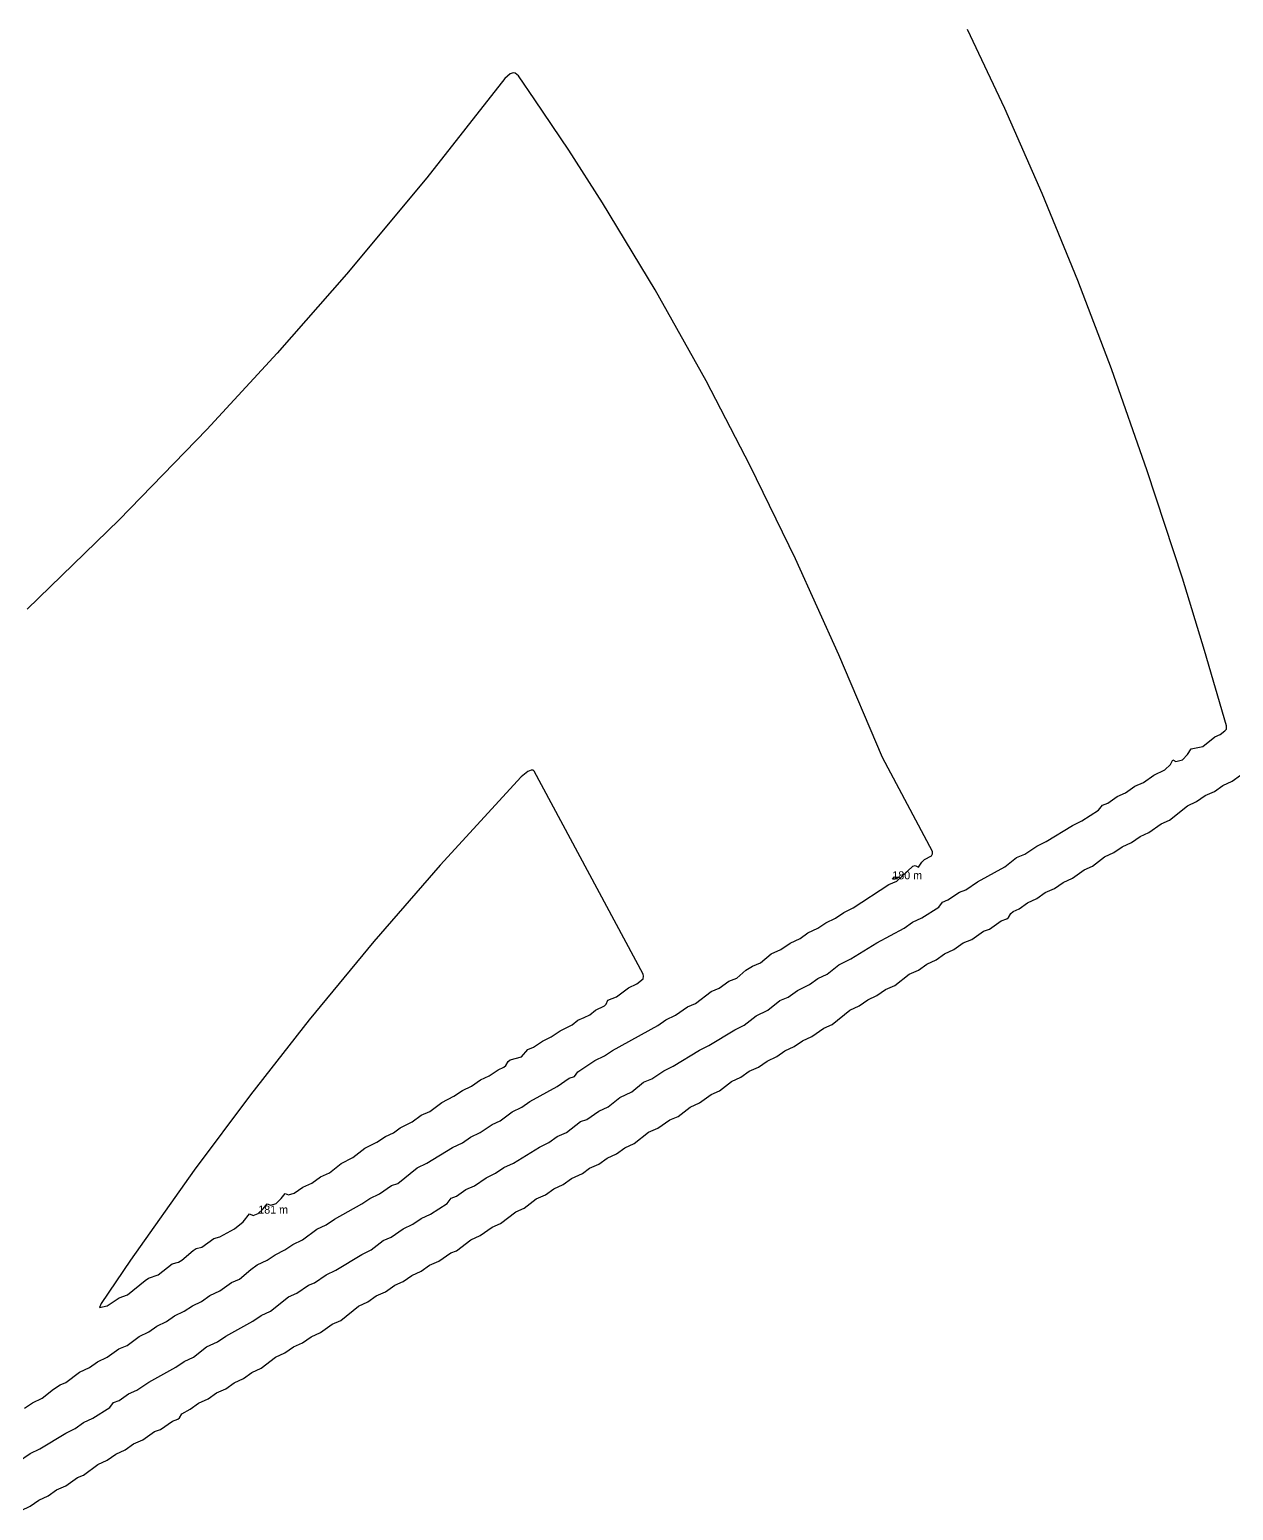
# Model space of a CAD drawing. Header units: metres. Extents: x 248249 to 248387, y 6238853 to 6238972.
# Drawn here: x 248287.63 to 248314.9, y 6238938.2 to 6238971.76 of the extents above; entities that cross this region are included whole.
import ezdxf

# ---------------------------------------------------------------- set-up
doc = ezdxf.new("R2010")
doc.units = ezdxf.units.M
doc.header["$MEASUREMENT"] = 0
for name, color, linetype in [('Contour_Line_Intermediate', 7, 'Continuous'), ('Contour_Line_Major', 7, 'Continuous'), ('FeatureAttribs', 7, 'Continuous')]:
    doc.layers.add(name, color=color, linetype=linetype)

# ---------------------------------------------------------------- blocks, each defined once
blk = doc.blocks.new('FEATURE')

msp = doc.modelspace()

# ---------------------------------------------------------------- linework, layer by layer
at = {"layer": 'Contour_Line_Intermediate', "color": 36, "true_color": 0x804000}
for points in [[(248287.378, 6238939.307, 179), (248287.644, 6238939.49, 179), (248287.857, 6238939.595, 179), (248288.449, 6238939.954, 179), (248288.661, 6238940.059, 179), (248288.852, 6238940.191, 179), (248289.063, 6238940.291, 179), (248289.447, 6238940.532, 179), (248289.532, 6238940.649, 179), (248289.656, 6238940.695, 179), (248289.869, 6238940.845, 179), (248290.059, 6238940.928, 179), (248290.327, 6238941.109, 179), (248290.943, 6238941.446, 179), (248291.132, 6238941.579, 179), (248291.344, 6238941.678, 179), (248291.638, 6238941.906, 179), (248291.882, 6238942.025, 179), (248292.071, 6238942.151, 179), (248292.686, 6238942.488, 179), (248292.876, 6238942.622, 179), (248293.088, 6238942.72, 179), (248293.492, 6238943.043, 179), (248293.681, 6238943.125, 179), (248293.949, 6238943.305, 179), (248294.083, 6238943.357, 179), (248294.351, 6238943.54, 179), (248294.565, 6238943.645, 179), (248295.156, 6238944.002, 179), (248295.369, 6238944.107, 179), (248295.639, 6238944.315, 179), (248295.822, 6238944.392, 179), (248296.095, 6238944.58, 179), (248296.309, 6238944.686, 179), (248296.498, 6238944.819, 179), (248296.71, 6238944.918, 179), (248297.092, 6238945.16, 179), (248297.178, 6238945.275, 179), (248297.302, 6238945.322, 179), (248297.515, 6238945.473, 179), (248297.705, 6238945.554, 179), (248297.973, 6238945.737, 179), (248298.187, 6238945.842, 179), (248298.376, 6238945.97, 179), (248298.59, 6238946.074, 179), (248299.181, 6238946.431, 179), (248299.394, 6238946.537, 179), (248299.583, 6238946.671, 179), (248299.795, 6238946.769, 179), (248300.109, 6238947.011, 179), (248300.257, 6238947.057, 179), (248300.522, 6238947.248, 179), (248300.735, 6238947.347, 179), (248301.004, 6238947.555, 179), (248301.271, 6238947.687, 179), (248301.54, 6238947.903, 179), (248301.73, 6238947.983, 179), (248301.998, 6238948.166, 179), (248302.212, 6238948.271, 179), (248302.803, 6238948.631, 179), (248303.016, 6238948.735, 179), (248303.608, 6238949.093, 179), (248303.82, 6238949.198, 179), (248304.089, 6238949.409, 179), (248304.356, 6238949.537, 179), (248304.627, 6238949.753, 179), (248304.815, 6238949.834, 179), (248305.029, 6238949.984, 179), (248305.296, 6238950.116, 179), (248305.485, 6238950.256, 179), (248305.7, 6238950.354, 179), (248305.967, 6238950.563, 179), (248306.237, 6238950.701, 179), (248306.827, 6238951.061, 179), (248307.441, 6238951.396, 179), (248307.632, 6238951.528, 179), (248307.845, 6238951.627, 179), (248308.226, 6238951.869, 179), (248308.313, 6238951.986, 179), (248308.436, 6238952.034, 179), (248308.696, 6238952.211, 179), (248308.841, 6238952.265, 179), (248309.108, 6238952.448, 179), (248309.724, 6238952.784, 179), (248309.992, 6238952.993, 179), (248310.181, 6238953.069, 179), (248310.449, 6238953.257, 179), (248310.663, 6238953.362, 179), (248311.254, 6238953.723, 179), (248311.467, 6238953.826, 179), (248311.85, 6238954.068, 179), (248311.935, 6238954.183, 179), (248312.058, 6238954.229, 179), (248312.272, 6238954.381, 179), (248312.461, 6238954.463, 179), (248312.673, 6238954.613, 179), (248312.863, 6238954.696, 179), (248313.101, 6238954.863, 179), (248313.347, 6238954.981, 179), (248313.475, 6238955.102, 179), (248313.534, 6238955.213, 179), (248313.601, 6238955.17, 179), (248313.748, 6238955.213, 179), (248313.866, 6238955.327, 179), (248313.947, 6238955.461, 179), (248314.212, 6238955.51, 179), (248314.479, 6238955.729, 179), (248314.607, 6238955.786, 179), (248314.713, 6238955.87, 179), (248314.744, 6238955.907, 179), (248314.746, 6238955.978, 179), (248314.248, 6238957.689, 179), (248313.748, 6238959.325, 179), (248312.953, 6238961.76, 179), (248312.139, 6238964.069, 179), (248311.377, 6238966.072, 179), (248310.573, 6238968.041, 179), (248309.726, 6238969.97, 179), (248308.88, 6238971.756, 179)], [(248300.191, 6238949.374, 181), (248300.319, 6238949.435, 181), (248300.45, 6238949.536, 181), (248300.651, 6238949.633, 181), (248300.694, 6238949.67, 181), (248300.733, 6238949.762, 181), (248300.928, 6238949.837, 181), (248301.198, 6238950.042, 181), (248301.388, 6238950.137, 181), (248301.528, 6238950.251, 181), (248301.541, 6238950.306, 181), (248301.529, 6238950.354, 181), (248299.063, 6238954.955, 181), (248299.039, 6238954.975, 181), (248298.996, 6238954.972, 181), (248298.918, 6238954.945, 181), (248298.766, 6238954.827, 181), (248296.928, 6238952.823, 181), (248295.431, 6238951.096, 181), (248293.965, 6238949.316, 181), (248292.635, 6238947.62, 181), (248291.359, 6238945.911, 181), (248289.914, 6238943.874, 181), (248289.246, 6238942.893, 181), (248289.211, 6238942.801, 181), (248289.389, 6238942.837, 181), (248289.655, 6238943.018, 181), (248289.843, 6238943.088, 181), (248290.25, 6238943.413, 181), (248290.325, 6238943.464, 181), (248290.538, 6238943.539, 181), (248290.862, 6238943.788, 181), (248291.001, 6238943.829, 181), (248291.077, 6238943.872, 181), (248291.336, 6238944.095, 181), (248291.399, 6238944.134, 181), (248291.534, 6238944.17, 181), (248291.802, 6238944.364, 181), (248291.941, 6238944.403, 181), (248292.274, 6238944.58, 181), (248292.47, 6238944.743, 181), (248292.607, 6238944.921, 181), (248292.691, 6238944.888, 181), (248292.809, 6238944.927, 181), (248292.922, 6238945.035, 181), (248293.01, 6238945.152, 181), (248293.097, 6238945.121, 181), (248293.213, 6238945.16, 181), (248293.331, 6238945.269, 181), (248293.416, 6238945.384, 181), (248293.496, 6238945.352, 181), (248293.619, 6238945.388, 181), (248293.816, 6238945.525, 181), (248294.02, 6238945.619, 181), (248294.218, 6238945.76, 181), (248294.42, 6238945.853, 181), (248294.69, 6238946.065, 181), (248294.952, 6238946.196, 181), (248295.225, 6238946.407, 181), (248295.494, 6238946.545, 181), (248295.693, 6238946.678, 181), (248295.875, 6238946.761, 181), (248296.026, 6238946.873, 181), (248296.298, 6238947.01, 181), (248296.497, 6238947.156, 181), (248296.699, 6238947.242, 181), (248296.97, 6238947.448, 181), (248297.237, 6238947.587, 181), (248297.436, 6238947.717, 181), (248297.644, 6238947.816, 181), (248297.842, 6238947.96, 181), (248298.044, 6238948.05, 181), (248298.243, 6238948.188, 181), (248298.37, 6238948.247, 181), (248298.419, 6238948.283, 181), (248298.473, 6238948.375, 181), (248298.518, 6238948.409, 181), (248298.771, 6238948.481, 181), (248298.919, 6238948.643, 181), (248299.048, 6238948.698, 181), (248299.251, 6238948.836, 181), (248299.449, 6238948.932, 181), (248299.65, 6238949.069, 181), (248299.919, 6238949.208, 181), (248300.049, 6238949.308, 181), (248300.191, 6238949.374, 181)]]:
    msp.add_polyline3d(points, dxfattribs=at)
at = {"layer": 'Contour_Line_Major', "color": 36, "true_color": 0x804000}
for points in [[(248304.427, 6238950.816, 180), (248304.65, 6238950.914, 180), (248304.858, 6238951.055, 180), (248305.084, 6238951.16, 180), (248305.264, 6238951.286, 180), (248305.486, 6238951.392, 180), (248305.671, 6238951.514, 180), (248305.888, 6238951.621, 180), (248306.073, 6238951.747, 180), (248306.29, 6238951.855, 180), (248307.097, 6238952.388, 180), (248307.277, 6238952.464, 180), (248307.637, 6238952.801, 180), (248307.69, 6238952.812, 180), (248307.766, 6238952.781, 180), (248307.841, 6238952.891, 180), (248307.908, 6238952.95, 180), (248308.061, 6238953.035, 180), (248308.087, 6238953.08, 180), (248308.085, 6238953.129, 180), (248306.956, 6238955.259, 180), (248305.967, 6238957.59, 180), (248304.982, 6238959.766, 180), (248303.958, 6238961.872, 180), (248302.956, 6238963.796, 180), (248301.802, 6238965.859, 180), (248300.61, 6238967.835, 180), (248299.845, 6238969.027, 180), (248299.077, 6238970.169, 180), (248298.702, 6238970.708, 180), (248298.633, 6238970.773, 180), (248298.582, 6238970.778, 180), (248298.516, 6238970.758, 180), (248298.399, 6238970.645, 180), (248296.631, 6238968.401, 180), (248294.807, 6238966.214, 180), (248293.235, 6238964.424, 180), (248291.644, 6238962.698, 180), (248289.657, 6238960.651, 180), (248287.573, 6238958.623, 180)], [(248287.434, 6238938.203, 178), (248287.644, 6238938.299, 178), (248287.836, 6238938.434, 178), (248288.046, 6238938.531, 178), (248288.239, 6238938.665, 178), (248288.449, 6238938.762, 178), (248288.717, 6238938.951, 178), (248288.851, 6238938.997, 178), (248289.177, 6238939.244, 178), (248289.388, 6238939.34, 178), (248289.58, 6238939.475, 178), (248289.79, 6238939.572, 178), (248289.982, 6238939.707, 178), (248290.193, 6238939.803, 178), (248290.461, 6238939.992, 178), (248290.595, 6238940.038, 178), (248290.864, 6238940.223, 178), (248290.989, 6238940.266, 178), (248291.024, 6238940.296, 178), (248291.078, 6238940.393, 178), (248291.266, 6238940.497, 178), (248291.458, 6238940.632, 178), (248291.677, 6238940.732, 178), (248291.861, 6238940.863, 178), (248292.071, 6238940.96, 178), (248292.263, 6238941.095, 178), (248292.473, 6238941.191, 178), (248292.665, 6238941.326, 178), (248292.876, 6238941.423, 178), (248293.202, 6238941.673, 178), (248293.412, 6238941.77, 178), (248293.604, 6238941.905, 178), (248293.815, 6238942.001, 178), (248294.007, 6238942.136, 178), (248294.217, 6238942.233, 178), (248294.486, 6238942.422, 178), (248294.678, 6238942.502, 178), (248295.08, 6238942.83, 178), (248295.29, 6238942.927, 178), (248295.483, 6238943.062, 178), (248295.693, 6238943.158, 178), (248295.903, 6238943.308, 178), (248296.095, 6238943.389, 178), (248296.288, 6238943.524, 178), (248296.498, 6238943.621, 178), (248296.69, 6238943.756, 178), (248296.9, 6238943.852, 178), (248297.169, 6238944.041, 178), (248297.303, 6238944.087, 178), (248297.629, 6238944.334, 178), (248297.839, 6238944.431, 178), (248298.108, 6238944.62, 178), (248298.3, 6238944.701, 178), (248298.644, 6238944.967, 178), (248298.836, 6238945.048, 178), (248299.104, 6238945.26, 178), (248299.315, 6238945.356, 178), (248299.507, 6238945.491, 178), (248299.717, 6238945.588, 178), (248299.909, 6238945.722, 178), (248300.155, 6238945.838, 178), (248300.312, 6238945.954, 178), (248300.522, 6238946.05, 178), (248300.714, 6238946.185, 178), (248300.925, 6238946.282, 178), (248301.117, 6238946.417, 178), (248301.327, 6238946.513, 178), (248301.653, 6238946.771, 178), (248301.864, 6238946.864, 178), (248302.132, 6238947.049, 178), (248302.324, 6238947.13, 178), (248302.592, 6238947.342, 178), (248302.803, 6238947.439, 178), (248303.071, 6238947.628, 178), (248303.263, 6238947.709, 178), (248303.531, 6238947.921, 178), (248303.742, 6238948.017, 178), (248303.934, 6238948.152, 178), (248304.144, 6238948.248, 178), (248304.336, 6238948.383, 178), (248304.556, 6238948.484, 178), (248304.739, 6238948.615, 178), (248304.949, 6238948.711, 178), (248305.141, 6238948.846, 178), (248305.352, 6238948.943, 178), (248305.62, 6238949.132, 178), (248305.812, 6238949.213, 178), (248306.215, 6238949.54, 178), (248306.425, 6238949.637, 178), (248306.617, 6238949.772, 178), (248306.827, 6238949.868, 178), (248307.019, 6238950.003, 178), (248307.23, 6238950.1, 178), (248307.556, 6238950.35, 178), (248307.766, 6238950.446, 178), (248307.958, 6238950.581, 178), (248308.169, 6238950.678, 178), (248308.361, 6238950.813, 178), (248308.571, 6238950.909, 178), (248308.781, 6238951.06, 178), (248308.974, 6238951.141, 178), (248309.242, 6238951.33, 178), (248309.376, 6238951.376, 178), (248309.644, 6238951.561, 178), (248309.769, 6238951.604, 178), (248309.805, 6238951.634, 178), (248309.859, 6238951.73, 178), (248309.917, 6238951.773, 178), (248310.047, 6238951.835, 178), (248310.239, 6238951.97, 178), (248310.449, 6238952.066, 178), (248310.641, 6238952.201, 178), (248310.852, 6238952.297, 178), (248311.044, 6238952.432, 178), (248311.254, 6238952.529, 178), (248311.522, 6238952.718, 178), (248311.714, 6238952.799, 178), (248311.983, 6238953.011, 178), (248312.193, 6238953.107, 178), (248312.385, 6238953.242, 178), (248312.596, 6238953.339, 178), (248312.788, 6238953.474, 178), (248312.989, 6238953.563, 178), (248313.266, 6238953.759, 178), (248313.458, 6238953.84, 178), (248313.861, 6238954.168, 178), (248314.071, 6238954.264, 178), (248314.263, 6238954.399, 178), (248314.474, 6238954.496, 178), (248314.666, 6238954.631, 178), (248314.876, 6238954.727, 178), (248315.068, 6238954.862, 178)], [(248307.32, 6238952.552, 180), (248307.233, 6238952.503, 180), (248307.176, 6238952.503, 180), (248307.222, 6238952.56, 180), (248307.32, 6238952.552, 180)], [(248287.51, 6238940.516, 180), (248287.692, 6238940.641, 180), (248287.912, 6238940.749, 180), (248288.166, 6238940.948, 180), (248288.319, 6238941.044, 180), (248288.446, 6238941.098, 180), (248288.762, 6238941.336, 180), (248288.985, 6238941.441, 180), (248289.165, 6238941.568, 180), (248289.388, 6238941.675, 180), (248289.653, 6238941.863, 180), (248289.84, 6238941.936, 180), (248290.109, 6238942.143, 180), (248290.327, 6238942.251, 180), (248290.511, 6238942.376, 180), (248290.729, 6238942.484, 180), (248290.912, 6238942.609, 180), (248291.132, 6238942.717, 180), (248291.316, 6238942.839, 180), (248291.522, 6238942.939, 180), (248291.715, 6238943.071, 180), (248291.937, 6238943.177, 180), (248292.205, 6238943.369, 180), (248292.386, 6238943.442, 180), (248292.639, 6238943.663, 180), (248292.787, 6238943.765, 180), (248293.01, 6238943.87, 180), (248293.189, 6238943.997, 180), (248293.412, 6238944.106, 180), (248293.589, 6238944.23, 180), (248293.815, 6238944.335, 180), (248294.134, 6238944.572, 180), (248294.351, 6238944.676, 180), (248294.536, 6238944.805, 180), (248295.157, 6238945.146, 180), (248295.338, 6238945.27, 180), (248295.559, 6238945.379, 180), (248295.825, 6238945.563, 180), (248295.972, 6238945.611, 180), (248296.409, 6238945.965, 180), (248296.632, 6238946.074, 180), (248297.213, 6238946.426, 180), (248297.437, 6238946.534, 180), (248297.62, 6238946.656, 180), (248297.839, 6238946.764, 180), (248298.107, 6238946.948, 180), (248298.291, 6238947.026, 180), (248298.56, 6238947.234, 180), (248298.778, 6238947.338, 180), (248298.962, 6238947.467, 180), (248299.583, 6238947.808, 180), (248299.855, 6238947.996, 180), (248299.973, 6238948.036, 180), (248300.048, 6238948.143, 180), (248300.434, 6238948.394, 180), (248300.656, 6238948.504, 180), (248300.835, 6238948.627, 180), (248301.864, 6238949.193, 180), (248302.047, 6238949.318, 180), (248302.266, 6238949.426, 180), (248302.534, 6238949.61, 180), (248302.718, 6238949.687, 180), (248303.072, 6238949.96, 180), (248303.252, 6238950.037, 180), (248303.473, 6238950.195, 180), (248303.655, 6238950.266, 180), (248303.855, 6238950.44, 180), (248304.008, 6238950.538, 180), (248304.192, 6238950.612, 180), (248304.427, 6238950.816, 180)]]:
    msp.add_polyline3d(points, dxfattribs=at)

# ---------------------------------------------------------------- block references
at = {"layer": 'FeatureAttribs'}
ref = msp.add_blockref('FEATURE', (248307.176, 6238952.503, 180), dxfattribs=at)
ref.add_attrib('NAME', '180 m', (248307.176, 6238952.503, 180), dxfattribs={"color": 7, "height": 0.1814})
ref = msp.add_blockref('FEATURE', (248292.809, 6238944.927, 181), dxfattribs=at)
ref.add_attrib('NAME', '181 m', (248292.809, 6238944.927, 181), dxfattribs={"color": 7, "height": 0.1814})

doc.saveas('drawing.dxf')
